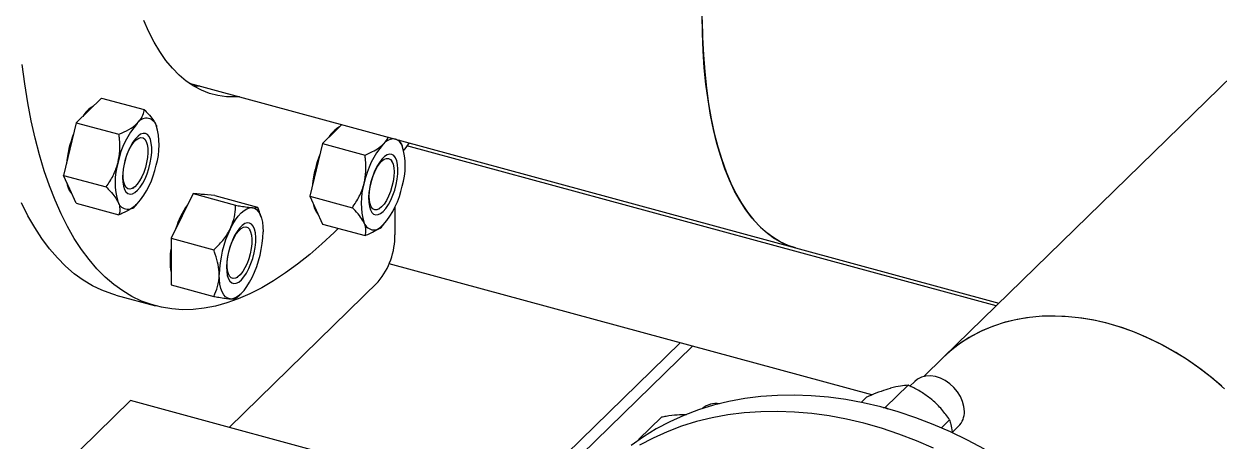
# Model space of a CAD drawing. Header units: inches. Extents: x 0.9 to 37.1, y -8.4 to 11.7.
# Drawn here: x 3.1378 to 3.3115, y 0.556 to 0.6167 of the extents above; entities that cross this region are included whole.
import ezdxf

# ---------------------------------------------------------------- set-up
doc = ezdxf.new("R2010")
doc.units = ezdxf.units.IN
doc.header["$MEASUREMENT"] = 0

msp = doc.modelspace()

# ---------------------------------------------------------------- linework, layer by layer
at = {"color": 7, "linetype": 'Continuous', "lineweight": 25}
for p, q in [((3.319851300090781, 0.6153999767035115), (3.271441876957679, 0.5681508956661351)), ((3.161767160694708, 0.6080580344636679), (3.249963607449376, 0.5840881300570049)), ((3.149055967123775, 0.6058810525205394), (3.147214747949515, 0.6040839661612785)), ((3.149055967123775, 0.6058810525205394), (3.155251500319901, 0.6041972393520506)), ((3.147214747949515, 0.6040839661612785), (3.145373528775254, 0.6022868798020172)), ((3.145373528775254, 0.6022868798020172), (3.144452919188124, 0.5984596816783212)), ((3.145373528775254, 0.6022868798020172), (3.15156906197138, 0.6006030666335285)), ((3.157097327785994, 0.6016475712348417), (3.157089781880541, 0.6016694007484901)), ((3.183980474558739, 0.6020209317291656), (3.183000638912652, 0.6010645821003346)), ((3.155541405664005, 0.5995701879347014), (3.155481657211612, 0.5997024914172049)), ((3.183000638912652, 0.6010645821003346), (3.181159419738392, 0.5992674957410735)), ((3.144452919188124, 0.5984596816783212), (3.143532309600994, 0.594632483554625)), ((3.181159419738392, 0.5992674957410735), (3.180238810151262, 0.5954402976173775)), ((3.181159419738392, 0.5992674957410735), (3.187354952934517, 0.5975836825725845)), ((3.279107415148292, 0.5756326959381104), (3.19344298908849, 0.5989144513745501)), ((3.191327296627142, 0.5965508038737578), (3.19126754817475, 0.5966831073562612)), ((3.143532309600994, 0.594632483554625), (3.14972784279712, 0.5929486703861361)), ((3.144452919188124, 0.5926023717901899), (3.143532309600994, 0.594632483554625)), ((3.180238810151262, 0.5954402976173775), (3.179318200564131, 0.5916130994936811)), ((3.153597388123776, 0.592769387494161), (3.153715885222648, 0.5928532476551707)), ((3.145373528775254, 0.5905722600257548), (3.144452919188124, 0.5926023717901899)), ((3.162339645131894, 0.5919729526204436), (3.16074510255305, 0.5887257704602092)), ((3.162339645131894, 0.5919729526204436), (3.168535178328019, 0.5902891394519546)), ((3.163934187710739, 0.5918384153400383), (3.162339645131894, 0.5919729526204436)), ((3.165528730289583, 0.5917038780596331), (3.163934187710739, 0.5918384153400383)), ((3.164035256877686, 0.591829887771672), (3.16398438758805, 0.5918437129545983)), ((3.165528730289583, 0.5917038780596331), (3.171724263485708, 0.5900200648911442)), ((3.179318200564131, 0.5916130994936811), (3.185513733760257, 0.5899292863251924)), ((3.179318200564131, 0.5916130994936811), (3.180238810151262, 0.5895829877292462)), ((3.145373528775254, 0.5905722600257548), (3.15156906197138, 0.5888884468572658)), ((3.171724263485708, 0.5900200648911442), (3.171938460429647, 0.589361303463169)), ((3.172222224968374, 0.5886304287008588), (3.171966377446364, 0.5893705687685418)), ((3.180238810151262, 0.5895829877292462), (3.181159419738392, 0.5875528759648111)), ((3.189383279086913, 0.5897500034332173), (3.189501776185786, 0.589833863594227)), ((3.191707446857219, 0.5900189500071585), (3.191707446857219, 0.5859928954913671)), ((3.16074510255305, 0.5887257704602092), (3.159150559974205, 0.5854785882999749)), ((3.181159419738392, 0.5875528759648111), (3.187354952934517, 0.5858690627963222)), ((3.170666302846383, 0.5865530454007185), (3.170606554393991, 0.586685348883222)), ((3.189780341356568, 0.5872446056276056), (3.189792147877752, 0.5872546971967443)), ((3.159150559974205, 0.5854785882999749), (3.165346093170331, 0.5837947751314858)), ((3.159150559974205, 0.5854785882999749), (3.159150559974205, 0.582096868859335)), ((3.249963607449376, 0.5840881300570049), (3.27953598359462, 0.5760509918800988)), ((3.159150559974205, 0.582096868859335), (3.159150559974205, 0.5787151494186953)), ((3.261033650445825, 0.5626871058123485), (3.190853083468006, 0.581760680129272)), ((3.159150559974205, 0.5787151494186953), (3.165346093170331, 0.5770313362502064)), ((3.16758167893507, 0.5579809933652533), (3.189276741706541, 0.5791560397231046)), ((3.168722285306155, 0.5797522449601781), (3.168840782405028, 0.5798361051211878)), ((3.151141979153354, 0.5772128568393975), (3.156899909633024, 0.5756479747125489)), ((3.168509286890427, 0.5767254006176152), (3.169131154096995, 0.577256938723705)), ((3.209038778388699, 0.5467138420519443), (3.233164546310848, 0.5702613311535683)), ((3.210827678855494, 0.5462276572365697), (3.234953446777643, 0.5697751463381936)), ((3.271441876957679, 0.5681508956661347), (3.268591652569971, 0.565368989286064)), ((3.263049344883946, 0.5609184340693157), (3.266318643311608, 0.5641093695596893)), ((3.267292916344679, 0.5646650621462722), (3.266591037946638, 0.5639800073127074)), ((3.153270475200712, 0.5618704718882491), (3.143547654598002, 0.5523807009131602)), ((3.215919642173267, 0.5448437707143751), (3.153270475200712, 0.5618704718882491)), ((3.259491692269021, 0.5616055014242617), (3.260275119480145, 0.5623701503993899)), ((3.262755680913908, 0.5608339227779525), (3.263049344883946, 0.5609184340693157)), ((3.263049344883946, 0.5609184340693157), (3.263344590626184, 0.5606729846391401)), ((3.227171643511706, 0.5562660942938277), (3.230440941939367, 0.5594570297842015)), ((3.271154993979403, 0.5579069118233666), (3.27236216714307, 0.5590851498387097)), ((3.272727479698348, 0.5572329403439664), (3.273659253728213, 0.5581423803619683)), ((3.227127768755661, 0.5561193209614318), (3.227171643511706, 0.5562660942938277)), ((3.227171643511706, 0.5562660942938277), (3.227336808027812, 0.5562640982030223))]:
    msp.add_line(p, q, dxfattribs=at)
at = {"color": 7, "linetype": 'Continuous', "lineweight": 25, "flags": 128}
for points in [[(3.169107215320911, 0.606063164894612), (3.168477890261505, 0.606029980480917), (3.16719949472201, 0.6060659425536246), (3.16595500170016, 0.6062428456438248), (3.164747106490723, 0.6065603066188165), (3.163578425125749, 0.6070176379288197), (3.162451488708839, 0.6076138490960538), (3.161368737933326, 0.6083476488598929), (3.16033251779629, 0.6092174479734491), (3.159345072519801, 0.6102213626455271), (3.158408540690449, 0.6113572186204951), (3.157524950627632, 0.612622555887241), (3.156696215990671, 0.6140146340070064), (3.155924131634249, 0.6155304380485679), (3.155210369721156, 0.6171666851179061)], [(3.249963607449376, 0.5840881300570049), (3.248872820409992, 0.5844487790803149), (3.247736288820724, 0.584970374755111), (3.246642300389195, 0.5856288464959934), (3.245593224450745, 0.5864227681997973), (3.244591333070249, 0.5873504204089005), (3.24363879612134, 0.5884097940351849), (3.242737676586941, 0.5895985947112743), (3.241889926091305, 0.5909142477596229), (3.241097380673231, 0.5923539037686936), (3.240361756809612, 0.5939144447641491), (3.239684647697931, 0.5955924909616903), (3.239067519805748, 0.597384408086915), (3.238511709694656, 0.5992863152463492), (3.238018421125589, 0.6012940933325969), (3.237588722451744, 0.6034033939454089), (3.237223544304766, 0.6056096488093508), (3.236923677579203, 0.6079080796676698), (3.236689771719609, 0.6102937086309344), (3.236522333313991, 0.6127613689580351), (3.236421724996651, 0.6153057162461947), (3.236388164662801, 0.6179212400057543)], [(3.236390262538672, 0.6172609935365303), (3.236440597359954, 0.6146627386490169), (3.236557939291391, 0.6121370527792033), (3.236742034196487, 0.6096894060002709), (3.236992483366672, 0.6073250993701083), (3.237308744384812, 0.6050492534503994), (3.237690132299966, 0.6028667972166281), (3.238135821110836, 0.6007824573830133), (3.238644845554703, 0.5988007481655002), (3.239216103197969, 0.5969259615049728), (3.239848356823785, 0.595162157771866), (3.240540237111586, 0.5935131569723068), (3.241290245602733, 0.5919825304748324), (3.242096757945846, 0.5905735932756011), (3.24295802741478, 0.5892893968188487), (3.243872188691651, 0.5881327223881389), (3.244837261906697, 0.587106075082724), (3.245851156926231, 0.586211678392057), (3.246911677879415, 0.5854514693802079), (3.248016527914016, 0.5848270944906157), (3.249163314170884, 0.5843399059802566), (3.249963607449376, 0.5840881300570049)], [(3.183467530084193, 0.5869255810296445), (3.182853235892372, 0.5863185071456702), (3.18108428550313, 0.5846542026827016), (3.179317931292519, 0.5831168315092641), (3.177556765628921, 0.5817086499295553), (3.17580337326581, 0.5804317246442292), (3.174060327548268, 0.5792879297172286), (3.172330186636247, 0.5782789438253356), (3.170615489750123, 0.5774062477944847), (3.168918753444027, 0.5766711224264442), (3.167242467912467, 0.5760746466190645), (3.165589093335617, 0.5756176957828458), (3.163961056268666, 0.5753009405561532), (3.162360746080514, 0.5751248458209616), (3.160790511447042, 0.5750896700205785), (3.159252656904108, 0.5751954647803411), (3.15774943946532, 0.5754420748318511), (3.156283065309562, 0.5758291382408505), (3.154855686543118, 0.5763560869384112), (3.15346939804116, 0.577022147554654), (3.152126234373233, 0.5778263425537761), (3.150828166817239, 0.5787674916687191), (3.149577100466318, 0.5798442136333738), (3.148374871432859, 0.5810549282097789), (3.147223244153755, 0.582397858507338), (3.146123908800847, 0.5838710335906514), (3.145078478800359, 0.5854722913721359), (3.144088488464982, 0.5871992817851863), (3.143155390742051, 0.5890494702332223), (3.142280555081146, 0.5910201413095585), (3.141465265424238, 0.5931084027826379), (3.140710718321328, 0.595311189840781), (3.140018021174336, 0.5976252695902192), (3.139388190611851, 0.6000472457998121), (3.138822150997074, 0.602573563885486), (3.138320733071196, 0.6052005161270747), (3.137884672734168, 0.607924247109911), (3.137514609964667, 0.6107407593831797)], [(3.163349284841241, 0.6076280470214606), (3.162719959781835, 0.6075948626077656), (3.162489707990484, 0.60759094295267)], [(3.152374470554397, 0.5925728076841955), (3.152593954364557, 0.5922143595885765), (3.152865584636391, 0.5919879909907719), (3.153180630949468, 0.5919009775637722), (3.153528967456062, 0.591956115990716), (3.153899398334239, 0.5921516340771926), (3.154280017630784, 0.5924812477110305), (3.154658591928332, 0.5929343628388309), (3.155022953537466, 0.5934964159675621), (3.155361391576271, 0.5941493422472075), (3.155663028367713, 0.59487215608991), (3.155918169057127, 0.5956416256640321), (3.156118613212826, 0.5964330195843394), (3.156257918394717, 0.5972209017990726), (3.156331607219636, 0.5979799491255781), (3.156337311268118, 0.5986857651582359), (3.156274847207349, 0.5993156643890093), (3.156146222683643, 0.5998494013383382), (3.15595557179502, 0.6002698212615111), (3.155709022217909, 0.6005634115162743), (3.155414498258582, 0.6007207358702727), (3.155081466159427, 0.6007367377893226), (3.154720629846127, 0.6006109029585787), (3.154343586894692, 0.6003472758130385), (3.153962455775812, 0.5999543295460729), (3.153589486357244, 0.5994446937740193), (3.15323666618298, 0.5988347486099213), (3.152915335183723, 0.5981440981932176), (3.15263582120218, 0.5973949405965701), (3.152407108047704, 0.5966113543615437), (3.152236546749267, 0.5958185245944695), (3.152129619287336, 0.5950419334964034), (3.15208976239852, 0.5943065413442187), (3.152118257116017, 0.5936359842467693), (3.152214187596165, 0.5930518144609035), (3.152374470554397, 0.5925728076841955)], [(3.155540283929447, 0.5995726666953676), (3.155686339994177, 0.5991231652357593), (3.155766701759248, 0.5985685859095284), (3.155778280967096, 0.5979302408891702), (3.155720632635258, 0.597232661415829), (3.155595972156795, 0.5965026550774584), (3.155409090163985, 0.5957682756082494), (3.155167168427008, 0.5950577447993594), (3.154879503862544, 0.5943983679513032), (3.154557151258481, 0.593815484546569), (3.154212498444616, 0.5933314944675163), (3.153858790235301, 0.5929649971814581), (3.15350961943866, 0.5927300769735633), (3.153178404492589, 0.5926357616956769), (3.152877873801721, 0.5926856758310356), (3.152619576591963, 0.5928779012074092), (3.152413439080233, 0.5932050507113852), (3.152267383015503, 0.5936545521709933), (3.152187021250432, 0.5942091314972243), (3.152175442042584, 0.5948474765175823), (3.152233090374422, 0.5955450559909234), (3.152357750852885, 0.5962750623292943), (3.152544632845694, 0.5970094417985031), (3.152786554582671, 0.5977199726073934), (3.153074219147136, 0.5983793494554496), (3.153396571751199, 0.5989622328601835), (3.153741224565064, 0.5994462229392363), (3.154094932774379, 0.5998127202252946), (3.15444410357102, 0.6000476404331893), (3.15477531851709, 0.6001419557110756), (3.155075849207959, 0.6000920415757172), (3.155334146417717, 0.5998998161993434), (3.155540283929447, 0.5995726666953676)], [(3.193759923118217, 0.5993630871589346), (3.193376285148497, 0.598820581171267), (3.192987764936771, 0.5982776331441532)], [(3.190002282375931, 0.5893980141495266), (3.190382049144323, 0.5898314549924885), (3.190749609896305, 0.5903765183595671), (3.191093150926879, 0.5910156854656651), (3.191401630544657, 0.5917284129540841), (3.191665133960903, 0.5924917931769123), (3.191875191959011, 0.5932812904656767), (3.192025053102082, 0.5940715297279153), (3.192109900729674, 0.5948371120235295), (3.192127007769223, 0.5955534309076147), (3.192075824386401, 0.5961974633018472), (3.191957995657247, 0.5967485094751647), (3.191777308694064, 0.5971888583501548), (3.191539570924522, 0.5975043567516548), (3.191252423436141, 0.5976848643014475), (3.190925095385467, 0.5977245793383605), (3.190568107365372, 0.5976222253884299), (3.190192933264555, 0.5973810921918234), (3.189811631487308, 0.5970089299678852), (3.189436457386491, 0.5965177003167085), (3.189079469366397, 0.5959231917634676), (3.188752141315722, 0.5952445123022265), (3.188464993827342, 0.5945034752492893), (3.188227256057798, 0.5937238981452642), (3.188046569094617, 0.5929308372397128), (3.187928740365462, 0.5921497821626727), (3.18787755698264, 0.5914058366669739), (3.187894664022188, 0.5907229117729684), (3.187979511649781, 0.5901229572486621), (3.188129372792853, 0.5896252561261108), (3.188339430790959, 0.5892458049289028), (3.188602934207206, 0.58899679953073), (3.188911413824983, 0.5888862431699716), (3.189254954855558, 0.588917689219029), (3.18962251560754, 0.5890901269760112), (3.190002282375931, 0.5893980141495266)], [(3.189762752467978, 0.5966851941957215), (3.190114946044437, 0.5969652353018616), (3.190453605019266, 0.5971070933423854), (3.190765714917983, 0.5971053167923508), (3.191039281532214, 0.5969599739235794), (3.191263791850393, 0.5966766501810085), (3.191430618066899, 0.5962662335371758), (3.191533349143787, 0.5957444960735389), (3.191568037183385, 0.5951314878682323), (3.191533349143787, 0.5944507664828064), (3.191430618066899, 0.5937284916583505), (3.191263791850393, 0.5929924200113117), (3.191039281532214, 0.5922708383622926), (3.190765714917983, 0.5915914766893966), (3.190453605019266, 0.5909804424807232), (3.190114946044437, 0.5904612174382395), (3.189762752467978, 0.5900537550891436), (3.189410558891518, 0.5897737139830038), (3.189071899916689, 0.5896318559424799), (3.188759790017971, 0.5896336324925144), (3.188486223403739, 0.5897789753612858), (3.188261713085561, 0.5900622991038568), (3.188094886869056, 0.5904727157476896), (3.187992155792168, 0.5909944532113262), (3.187957467752569, 0.5916074614166331), (3.187992155792168, 0.5922881828020589), (3.188094886869056, 0.5930104576265148), (3.188261713085561, 0.5937465292735533), (3.188486223403739, 0.5944681109225729), (3.188759790017971, 0.5951474725954686), (3.189071899916689, 0.5957585068041421), (3.189410558891518, 0.5962777318466256), (3.189762752467978, 0.5966851941957215)], [(3.144305516167845, 0.5926424327726371), (3.144102780698912, 0.5932143397868531), (3.144023127191016, 0.5935501414004429)], [(3.144722282915057, 0.5920083757264905), (3.144567115221878, 0.5921903976175728), (3.144305516167845, 0.5926424327726371)], [(3.163530911475553, 0.5918724412034136), (3.163580930343695, 0.5918778020561669), (3.16398413146265, 0.5918437825306175), (3.16398438758805, 0.5918437129545983)], [(3.151141979153354, 0.5772128568393975), (3.150525134829891, 0.5773940203676989), (3.149097756063447, 0.5779209690652596), (3.147711467561489, 0.5785870296815024), (3.146368303893562, 0.5793912246806247), (3.145070236337568, 0.5803323737955677), (3.143819169986647, 0.5814090957602223), (3.142616940953189, 0.5826198103366275), (3.141465313674085, 0.5839627406341864), (3.140365978321176, 0.5854359157174996), (3.139320548320689, 0.5870371734989843), (3.138330557985312, 0.5887641639120347), (3.13739746026238, 0.5906143523600709)], [(3.167746746016329, 0.5868228737939614), (3.168120878540925, 0.5875269081677902), (3.16851589261991, 0.5881587321909002), (3.168925029452875, 0.5887075351790808), (3.169341288595174, 0.5891639269610477), (3.169757547737472, 0.5895200985468756), (3.170166684570438, 0.5897699557419815), (3.170561698649422, 0.5899092234204835), (3.170935831174019, 0.5899355186737907)], [(3.170935831174019, 0.5899355186737907), (3.171282680632999, 0.5898483915828279), (3.171596312335957, 0.589649332916278), (3.171871359957499, 0.5893417486231151), (3.172103117356563, 0.5889309015558738), (3.172287619099798, 0.5884238214217826), (3.17242170831122, 0.5878291845025255), (3.172503090687248, 0.5871571652006553), (3.172530373752863, 0.5864192619527457)], [(3.168277855091752, 0.5788856651668458), (3.168623832574591, 0.5789289622497115), (3.168992869684255, 0.5791129607605411), (3.169373105264397, 0.5794317468358026), (3.169752318230611, 0.5798750744287388), (3.170118320366145, 0.5804286946257416), (3.170459348061216, 0.5810748136181588), (3.170764440405107, 0.5817926646099462), (3.171023791478853, 0.5825591752795776), (3.17122906552555, 0.583349709343444), (3.171373664868436, 0.5841388583862794), (3.171452941965655, 0.5849012585085326), (3.171464348786072, 0.58561240554297), (3.171407518705095, 0.5862494426387707), (3.171284278288285, 0.5867918948995198), (3.171098588584041, 0.5872223274632261), (3.170856417812242, 0.5875269058731303), (3.170565549540756, 0.5876958407285304), (3.170235332515153, 0.5877237023241738), (3.16987638018234, 0.5876095951654522), (3.16950022956564, 0.5873571867503341), (3.169118970455374, 0.586974589692964), (3.168744856833044, 0.5864741009775677), (3.168389913018294, 0.5858718067232617), (3.168065547197379, 0.5851870651629482), (3.167782184754675, 0.5844418844537832), (3.167548933192237, 0.5836602153168963), (3.167373289407205, 0.5828671812415062), (3.167260898735351, 0.5820882709953065), (3.16721537350534, 0.5813485193944997), (3.167238176935526, 0.5806717026642055), (3.167328576104899, 0.580079574251022), (3.167483665509775, 0.5795911656493539), (3.167698460449073, 0.5792221747135224), (3.16796605723671, 0.5789844611158126), (3.168277855091752, 0.5788856651668458)], [(3.170004401044923, 0.5871242201472662), (3.170292065609388, 0.5870263821665744), (3.170533987346365, 0.5867880974211712), (3.170720869339174, 0.5864185230601908), (3.170845529817637, 0.5859318616190663), (3.170903178149476, 0.5853468152240567), (3.170891598941627, 0.5846858668800247), (3.170811237176556, 0.5839744164611673), (3.170665181111826, 0.5832398046080955), (3.170459043600096, 0.5825102620423475), (3.170200746390339, 0.5818138246755927), (3.169900215699469, 0.5811772562052689), (3.169569000753399, 0.5806250196006993), (3.169219829956758, 0.5801783370048994), (3.168866121747444, 0.5798543741795233), (3.168521468933578, 0.5796655808342699), (3.168199116329515, 0.5796192121915206), (3.16791145176505, 0.5797170501722124), (3.167669530028074, 0.5799553349176158), (3.167482648035264, 0.5803249092785959), (3.167357987556802, 0.5808115707197207), (3.167300339224964, 0.5813966171147301), (3.167311918432811, 0.582057565458762), (3.167392280197882, 0.5827690158776193), (3.167538336262612, 0.5835036277306912), (3.167744473774342, 0.5842331702964393), (3.1680027709841, 0.584929607663194), (3.168303301674969, 0.5855661761335178), (3.168634516621039, 0.5861184127380874), (3.16898368741768, 0.5865650953338873), (3.169337395626995, 0.5868890581592634), (3.16968204844086, 0.5870778515045169), (3.170004401044923, 0.5871242201472662)], [(3.167746746016329, 0.5766777154720424), (3.167399896557349, 0.5767648425630052), (3.16708626485439, 0.576963901229555), (3.166811217232848, 0.5772714855227179), (3.166579459833783, 0.5776823325899593), (3.166394958090549, 0.5781894127240501), (3.166260868879126, 0.5787840496433073), (3.1661794865031, 0.5794560689451778), (3.166152203437485, 0.5801939721930873)], [(3.167746746016329, 0.5766777154720424), (3.168120878540925, 0.5767040107253493), (3.16851589261991, 0.5768432784038515), (3.168925029452875, 0.5770931355989574), (3.169341288595174, 0.5774493071847854), (3.169757547737472, 0.5779056989667521), (3.170166684570437, 0.5784545019549329), (3.170561698649422, 0.5790863259780427), (3.170935831174019, 0.5797903603518715)], [(3.311928221213121, 0.563956649417217), (3.310227377983917, 0.565394505603543), (3.308464943417824, 0.5667403519839641), (3.306648309777898, 0.5679885436110468), (3.304785096656953, 0.5691338451353292), (3.30288311901833, 0.5701714527641982), (3.300950354417228, 0.5710970144106641), (3.298994909540069, 0.5719066479475264), (3.297024986202231, 0.5725969574903639), (3.29504884694679, 0.5731650476410542), (3.293074780388541, 0.5736085356320805), (3.291111066448666, 0.5739255613206847), (3.289165941625869, 0.5741147949909554), (3.287247564449632, 0.5741754429311156), (3.285363981260518, 0.5741072507626277), (3.283523092461013, 0.5739105045071449), (3.281732619378496, 0.5735860293868369), (3.280000071879309, 0.573135186363121), (3.278332716869765, 0.572559866428318), (3.276737547816223, 0.5718624826741722), (3.275221255412053, 0.5710459601705069), (3.273790199514546, 0.5701137236964634), (3.272450382469465, 0.5690696833757893), (3.271441876957679, 0.5681508956661347)], [(3.295543011338203, 0.5730346223413757), (3.293567649429145, 0.5735094558260557), (3.291600572874422, 0.5738582425834534), (3.28965003227671, 0.5740795196806964), (3.287724208881136, 0.5741723590047388), (3.285831180260294, 0.5741363711551924), (3.283978886434092, 0.5739717070776046), (3.282175096566556, 0.5736790574303414), (3.280427376379251, 0.5732596496877267), (3.278743056418018, 0.5727152429915874), (3.277129201306118, 0.5720481207728016), (3.275592580112744, 0.5712610811737969), (3.274139637961195, 0.5703574253121663), (3.272776468995787, 0.5693409434346366), (3.271508790820897, 0.5682158990194547), (3.271441876957679, 0.5681508956661351)], [(3.312342966258386, 0.5635835074559548), (3.310658646297154, 0.5650434383017979), (3.308910926109849, 0.5664128318400042), (3.307107136242313, 0.5676859443581769), (3.305254842416111, 0.5688574359799766), (3.303361813795269, 0.5699223930624195), (3.301435990399695, 0.570876348805403), (3.299485449801983, 0.571715301987018), (3.297518373247259, 0.572435733746064), (3.295543011338203, 0.5730346223413757)], [(3.274506636372216, 0.5603083037653263), (3.274441863754076, 0.5610234153359352), (3.274249627744897, 0.5617507502516712), (3.273936106968188, 0.5624669313698893), (3.273511378239677, 0.5631489400401749), (3.272989092690167, 0.5637748559427055), (3.272386037006956, 0.5643245616253689), (3.271721593895899, 0.564780389095225), (3.271017119105292, 0.5651276876823366), (3.270295255034548, 0.5653552949243552), (3.269579202988852, 0.5654558953372469), (3.268891977470123, 0.565426255540967), (3.268255666471983, 0.5652673281829558), (3.267690721553472, 0.5649842213192652), (3.267292916344679, 0.5646650621462722)], [(3.277413427987413, 0.5548137724013028), (3.27495491641282, 0.5561257534148863), (3.272466133845775, 0.5573254281460767), (3.26995336716704, 0.5584097661123859), (3.267422963843321, 0.5593760281820033), (3.264881315893025, 0.5602217734930811), (3.262334843739457, 0.5609448656195632), (3.259789979992282, 0.5615434779679823), (3.257253153198186, 0.5620160983915942), (3.25473077160182, 0.5623615330101907), (3.252229206958006, 0.5625789092259457), (3.249754778436142, 0.5626676779276729), (3.247313736657425, 0.5626276148779273), (3.244912247905239, 0.5624588212794499), (3.242556378548595, 0.5621617235195194), (3.240252079717946, 0.5617370720928623), (3.238005172272127, 0.5611859397058364), (3.235821332094347, 0.5605097185666833), (3.233706075754429, 0.5597101168686881), (3.231664746573466, 0.5587891544751363), (3.22970250112613, 0.5577491578169621), (3.227824296214722, 0.5565927540159834), (3.226034876347855, 0.5553228642485631)], [(3.270035428695098, 0.5549529854023045), (3.267522662016362, 0.5560373233686136), (3.264992258692644, 0.557003585438231), (3.262450610742348, 0.5578493307493088), (3.25990413858878, 0.5585724228757909), (3.257359274841604, 0.55917103522421), (3.254822448047509, 0.5596436556478219), (3.252300066451142, 0.5599890902664183), (3.249798501807329, 0.5602064664821734), (3.247324073285465, 0.5602952351839006), (3.244883031506747, 0.560255172134155), (3.242481542754562, 0.5600863785356777), (3.240125673397917, 0.5597892807757471), (3.237821374567269, 0.5593646293490898), (3.235574467121449, 0.5588134969620641), (3.23339062694367, 0.558137275822911), (3.231275370603752, 0.5573376741249161), (3.229234041422788, 0.5564167117313642), (3.227271795975453, 0.5553767150731899)]]:
    msp.add_lwpolyline(points, dxfattribs=at)
at = {"color": 7, "linetype": 'Continuous', "lineweight": 25}
for centre, radius, start, end in [((3.150093317154021, 0.6008462637924241), 0.00446608891260604, 120.000292008048, 148.2152563415233), ((3.163480727547612, 0.5941415318159569), 0.01226629895739318, 139.0487430266205, 168.6441720809527), ((3.155541240478353, 0.6014000678722548), 0.00153791696176706, 20.87379349704448, 149.4805509204664), ((3.14740949819023, 0.5990193891457911), 0.01000687064909013, 342.9824618188047, 17.01753818119614), ((3.185950248623977, 0.5977535915159393), 0.004565146538214992, 120.3125332455101, 147.9030151040699), ((3.160199589054449, 0.5947005556905356), 0.01634394883284636, 158.5822493425319, 174.3673474892501), ((3.19154300471536, 0.5979789675752449), 0.00194233026564405, 84.04231997545514, 142.4887660700282), ((3.191267973221068, 0.5984080657981249), 0.001584123422458956, 19.18578677901798, 68.69185606376983), ((3.199266618510752, 0.591122147755011), 0.01226629895739607, 139.0487430266192, 168.6441720809442), ((3.183195389153378, 0.5960000050848473), 0.01000687064907997, 342.9824618187874, 17.0175381812146), ((3.161023284635345, 0.5936281300680077), 0.01000687064907651, 162.9824618187807, 197.0175381812195), ((3.196133039393008, 0.5916456771055841), 0.0164942926916352, 158.6546413395966, 174.294955492185), ((3.14495205527797, 0.5985059873978458), 0.01226629895740026, 319.048743026626, 348.6441720809416), ((3.196809175598484, 0.590608746007064), 0.01000687064907891, 162.9824618187835, 197.0175381812154), ((3.180737946241107, 0.5954866033369015), 0.01226629895739973, 319.0487430266272, 348.6441720809437), ((3.152891542347235, 0.5912474513415436), 0.001537916961766835, 200.8737934970242, 329.4805509204814), ((3.171800365504775, 0.5831272174979568), 0.01254551929257856, 144.8475803231764, 162.8453347843915), ((3.182787613358216, 0.5909520741696621), 0.003008244880497972, 188.0509729612114, 220.7354527769883), ((3.188677433310373, 0.5882280672806), 0.0015379169617667, 200.8737934970221, 329.4805509204737), ((3.182001804131282, 0.5798876753054152), 0.01585256004360853, 154.0567120876595, 178.8928847441238), ((3.156680773059045, 0.5867255588404223), 0.01585256004362879, 334.0567120876771, 358.8928847441099), ((3.181172218271519, 0.5858879601526285), 0.01053575117294761, 320.2857092352115, 0.5706713590383165), ((3.169885115911394, 0.5822807997084236), 0.01087790926440905, 170.6879156484425, 189.3120843515582), ((3.238415851337599, 0.5584032155660064), 0.003056400319338311, 80.94550565398973, 131.1523742116707), ((3.271549356545412, 0.5602165677564324), 0.002958702328614267, 315.4889887968658, 1.776768348934067)]:
    msp.add_arc(centre, radius, start, end, dxfattribs=at)
for points, knots in [([(3.154216391412794, 0.6021810694950307), (3.154443323497303, 0.602440791910443), (3.154905388204607, 0.602969622208357), (3.155154200589291, 0.6036633797402001), (3.155229529350634, 0.6040766900653123), (3.155251500319901, 0.6041972393520506)], [0, 0, 0, 0, 0.4060446745436644, 0.8267623950146954, 1, 1, 1, 1]), ([(3.155251500319901, 0.6041972393520506), (3.155449209305221, 0.6039928082363487), (3.155916970083119, 0.603509143533135), (3.156550962679638, 0.6027426869578137), (3.156834602248217, 0.6022151545842024), (3.156978220174185, 0.6019480440898568)], [0, 0, 0, 0, 0.2654708005954909, 0.6280788300799409, 0.9999999999999999, 0.9999999999999999, 0.9999999999999999, 0.9999999999999999]), ([(3.15156906197138, 0.6006030666335285), (3.152066928062144, 0.6008248742426543), (3.153080795148868, 0.6012765688622512), (3.153879382060412, 0.6018540359491111), (3.154207502953601, 0.6021724441429233), (3.154216391412794, 0.6021810694950307)], [0, 0, 0, 0, 0.4841952181635592, 0.9860273763411892, 1, 1, 1, 1]), ([(3.156978220174185, 0.6019480440898568), (3.157000025283913, 0.6019014484745064), (3.157044119910156, 0.6018072221088042), (3.157061660937236, 0.6017211602137325), (3.1570705278003, 0.6016776565445795)], [0, 0, 0, 0, 0.4945071902418411, 1, 1, 1, 1]), ([(3.151454562651404, 0.5965567850120733), (3.151552709948166, 0.5971005013336349), (3.151752551244511, 0.5982075819984114), (3.1516962771669, 0.5995741107298317), (3.151597788064798, 0.6003707210926366), (3.15156906197138, 0.6006030666335285)], [0, 0, 0, 0, 0.4060446745436587, 0.8267623950146854, 1, 1, 1, 1]), ([(3.190002282375932, 0.599161685434087), (3.190043218600804, 0.5992029285527638), (3.190311919599219, 0.5994736439692597), (3.19058769550162, 0.5998153032190853), (3.190701745158788, 0.6001285981014712), (3.190723487796095, 0.6001883252165481)], [0, 0, 0, 0, 0.126992980194895, 0.8335683291801015, 0.9999999999999999, 0.9999999999999999, 0.9999999999999999, 0.9999999999999999]), ([(3.19222350412436, 0.5997806529199878), (3.192426192718093, 0.5995000436035849), (3.192636471488177, 0.5992089261764018), (3.192759664393249, 0.5989384240155622), (3.192764111137322, 0.5989286600289131)], [0, 0, 0, 0, 0.9639042194011452, 1, 1, 1, 1]), ([(3.187354952934517, 0.5975836825725845), (3.187630606357864, 0.5977032854568974), (3.188282776311226, 0.5979862545799983), (3.189224077221843, 0.598497353463096), (3.189740697239019, 0.5989383775201339), (3.190002282375932, 0.599161685434087)], [0, 0, 0, 0, 0.2654708005954905, 0.6280788300799419, 1, 1, 1, 1]), ([(3.14972784279712, 0.5929486703861361), (3.150082611314828, 0.5934860341990901), (3.150805070888162, 0.594580335445264), (3.151285297476945, 0.5958598450109261), (3.151450098364032, 0.5965384035555451), (3.151454562651404, 0.5965567850120733)], [0, 0, 0, 0, 0.4841952181635617, 0.9860273763411919, 1, 1, 1, 1]), ([(3.187240453614541, 0.5935374009511298), (3.187338600911302, 0.5940811172726913), (3.187538442207647, 0.5951881979374678), (3.187482168130038, 0.596554726668888), (3.187383679027936, 0.5973513370316929), (3.187354952934517, 0.5975836825725845)], [0, 0, 0, 0, 0.4060446745436648, 0.8267623950146955, 1, 1, 1, 1]), ([(3.14972784279712, 0.5929486703861361), (3.14992555178244, 0.5927442392704343), (3.150393312560339, 0.5922605745672205), (3.151027305156857, 0.5914941179918992), (3.151310944725436, 0.5909665856182879), (3.151454562651404, 0.5906994751239423)], [0, 0, 0, 0, 0.2654708005954909, 0.6280788300799423, 0.9999999999999999, 0.9999999999999999, 0.9999999999999999, 0.9999999999999999]), ([(3.185513733760257, 0.5899292863251924), (3.185868502277966, 0.590466650138146), (3.186590961851302, 0.5915609513843196), (3.187071188440077, 0.592840460949984), (3.187235989327169, 0.5935190194946014), (3.187240453614541, 0.5935374009511298)], [0, 0, 0, 0, 0.4841952181635609, 0.9860273763411905, 1, 1, 1, 1]), ([(3.151454562651404, 0.5906994751239423), (3.151474709033881, 0.5906534019869077), (3.15160694773207, 0.5903509828468969), (3.151732121784186, 0.5898195063820414), (3.151694310115899, 0.589279685552565), (3.151600072513077, 0.5889853147503639), (3.15156906197138, 0.5888884468572658)], [0, 0, 0, 0, 0.06625438873007974, 0.4348867160202358, 0.8140395284738154, 0.9999999999999999, 0.9999999999999999, 0.9999999999999999, 0.9999999999999999]), ([(3.154216391412794, 0.590466449718768), (3.153928184346312, 0.590223380530492), (3.153341355409784, 0.5897284584767071), (3.152369821945288, 0.5892311210483171), (3.151749879252853, 0.588965825120011), (3.15156906197138, 0.5888884468572658)], [0, 0, 0, 0, 0.4060446745436617, 0.8267623950146954, 1, 1, 1, 1]), ([(3.167746746016329, 0.5868228737939614), (3.167939170320964, 0.5872854512334288), (3.168330972477064, 0.5882273220562974), (3.168498037190556, 0.5894016357371238), (3.168526791595758, 0.5900887348185537), (3.168535178328019, 0.5902891394519546)], [0, 0, 0, 0, 0.4060446745436624, 0.8267623950146953, 1, 1, 1, 1]), ([(3.168535178328019, 0.5902891394519546), (3.168789946602143, 0.5902451992652651), (3.169392704265862, 0.5901412409354314), (3.170251662161889, 0.5900075453122852), (3.170705855256012, 0.5899597296392318), (3.170935831174019, 0.5899355186737907)], [0, 0, 0, 0, 0.2654708005954902, 0.6280788300799419, 1, 1, 1, 1]), ([(3.170935831174019, 0.5899355186737907), (3.170971349225654, 0.5899326815026361), (3.171204485914882, 0.5899140586148579), (3.17151801365507, 0.5899123654511146), (3.171688487075947, 0.5899583890680158), (3.171715405503413, 0.590004794399975), (3.171724263485708, 0.5900200648911442)], [0, 0, 0, 0, 0.06625438873007874, 0.4348867160202361, 0.8140395284738171, 1, 1, 1, 1]), ([(3.187240453614541, 0.5876800910629986), (3.187081031335807, 0.5879724115827155), (3.186756425810238, 0.5885676160716425), (3.186089978808035, 0.5893385973229464), (3.185643853979045, 0.5897959045590422), (3.185513733760257, 0.5899292863251924)], [0, 0, 0, 0, 0.4060446745436568, 0.8267623950146838, 1, 1, 1, 1]), ([(3.187354952934517, 0.5858690627963222), (3.187423526306114, 0.5861270913729536), (3.187563170852665, 0.5866525472859672), (3.187406676795937, 0.5873105979820356), (3.187244837670812, 0.5876703458611244), (3.187240453614541, 0.5876800910629986)], [0, 0, 0, 0, 0.4841952181635613, 0.9860273763411889, 1, 1, 1, 1]), ([(3.187354952934517, 0.5858690627963222), (3.187630606357864, 0.585988665680635), (3.188282776311226, 0.5862716348037358), (3.189224077221843, 0.5867827336868335), (3.189740697239019, 0.5872237577438717), (3.190002282375931, 0.5874470656578243)], [0, 0, 0, 0, 0.2654708005954909, 0.6280788300799419, 1, 1, 1, 1]), ([(3.165346093170331, 0.5837947751314858), (3.165805616381956, 0.5842419825112837), (3.166741401060799, 0.5851526869190122), (3.167454683580955, 0.5862316184416982), (3.167739043010402, 0.5868072797190957), (3.167746746016329, 0.5868228737939614)], [0, 0, 0, 0, 0.4841952181635606, 0.9860273763411895, 1, 1, 1, 1]), ([(3.166152203437485, 0.5801939721930873), (3.166121565946498, 0.5806753701568501), (3.166059183831886, 0.5816555621367672), (3.16569782329198, 0.5828744609528123), (3.165425516326434, 0.5835869616626421), (3.165346093170331, 0.5837947751314858)], [0, 0, 0, 0, 0.4060446745436576, 0.8267623950146842, 1, 1, 1, 1]), ([(3.165346093170331, 0.5770313362502064), (3.165557764114984, 0.5774994558153439), (3.165988816174926, 0.5784527463256822), (3.166150682440952, 0.5795782028168373), (3.166152163321935, 0.5801777315726575), (3.166152203437485, 0.5801939721930873)], [0, 0, 0, 0, 0.4841952181635592, 0.986027376341192, 1, 1, 1, 1]), ([(3.165346093170331, 0.5770313362502064), (3.165600861444454, 0.5769873960635168), (3.166203619108174, 0.5768834377336833), (3.1670625770042, 0.576749742110537), (3.167516770098323, 0.5767019264374839), (3.167746746016329, 0.5766777154720424)], [0, 0, 0, 0, 0.2654708005954898, 0.628078830079941, 0.9999999999999999, 0.9999999999999999, 0.9999999999999999, 0.9999999999999999]), ([(3.167746746016329, 0.5766777154720424), (3.167782283022082, 0.5766748736896674), (3.168015544124106, 0.5766562205343315), (3.168324718923981, 0.5766555863683522), (3.16847967810908, 0.576690461848376), (3.168503765079516, 0.5767226335349577), (3.168505350329376, 0.5767247508689674)], [0, 0, 0, 0, 0.07880382678400914, 0.517259884164726, 0.9682291426539724, 1, 1, 1, 1]), ([(3.263722254797245, 0.5636549374597), (3.263283371197407, 0.5635175076280275), (3.262389744266966, 0.5632376817273247), (3.261197659004581, 0.5627633820335874), (3.260483435447846, 0.5624589448913746), (3.260275119480145, 0.5623701503993899)], [0, 0, 0, 0, 0.4060446745436774, 0.8267623950147022, 1, 1, 1, 1]), ([(3.266318643311608, 0.5641093695596893), (3.265960643014906, 0.564083217913814), (3.265231602165173, 0.5640299620413841), (3.264272047115131, 0.5638126055604901), (3.263736755304569, 0.5636590958798449), (3.263722254797245, 0.5636549374597)], [0, 0, 0, 0, 0.4841952181635658, 0.9860273763412023, 1, 1, 1, 1]), ([(3.269765778628708, 0.5620124371793598), (3.26932689502887, 0.5623480786978823), (3.268433268098428, 0.5630314906550317), (3.267241182836043, 0.5636778797256131), (3.266526959279308, 0.564011936094827), (3.266318643311608, 0.5641093695596893)], [0, 0, 0, 0, 0.4060446745436532, 0.826762395014687, 1, 1, 1, 1]), ([(3.27236216714307, 0.5590851498387097), (3.272004166846368, 0.5595846453851687), (3.271275125996634, 0.5606018307366417), (3.270315570946596, 0.5615539225296322), (3.269780279136032, 0.5620003440765277), (3.269765778628708, 0.5620124371793598)], [0, 0, 0, 0, 0.4841952181635577, 0.9860273763411873, 1, 1, 1, 1]), ([(3.234073314069846, 0.5598249033229235), (3.233638994439898, 0.5598154605900872), (3.232699011377976, 0.5597950240076437), (3.231448363001698, 0.5596280734611305), (3.230668424760344, 0.5594956526595738), (3.230440941939367, 0.5594570297842015)], [0, 0, 0, 0, 0.3782618007937651, 0.8186590271320188, 1, 1, 1, 1]), ([(3.27236216714307, 0.5590851498387097), (3.272424137081944, 0.5588589897467099), (3.272570752101827, 0.5583239163387294), (3.272703678865823, 0.5577106057751516), (3.272725573717967, 0.5572711919866172), (3.272727479698348, 0.5572329403439664)], [0, 0, 0, 0, 0.4006173618950692, 0.9478228242215367, 1, 1, 1, 1])]:
    msp.add_open_spline(points, degree=3, knots=knots, dxfattribs=at)

doc.saveas('drawing.dxf')
